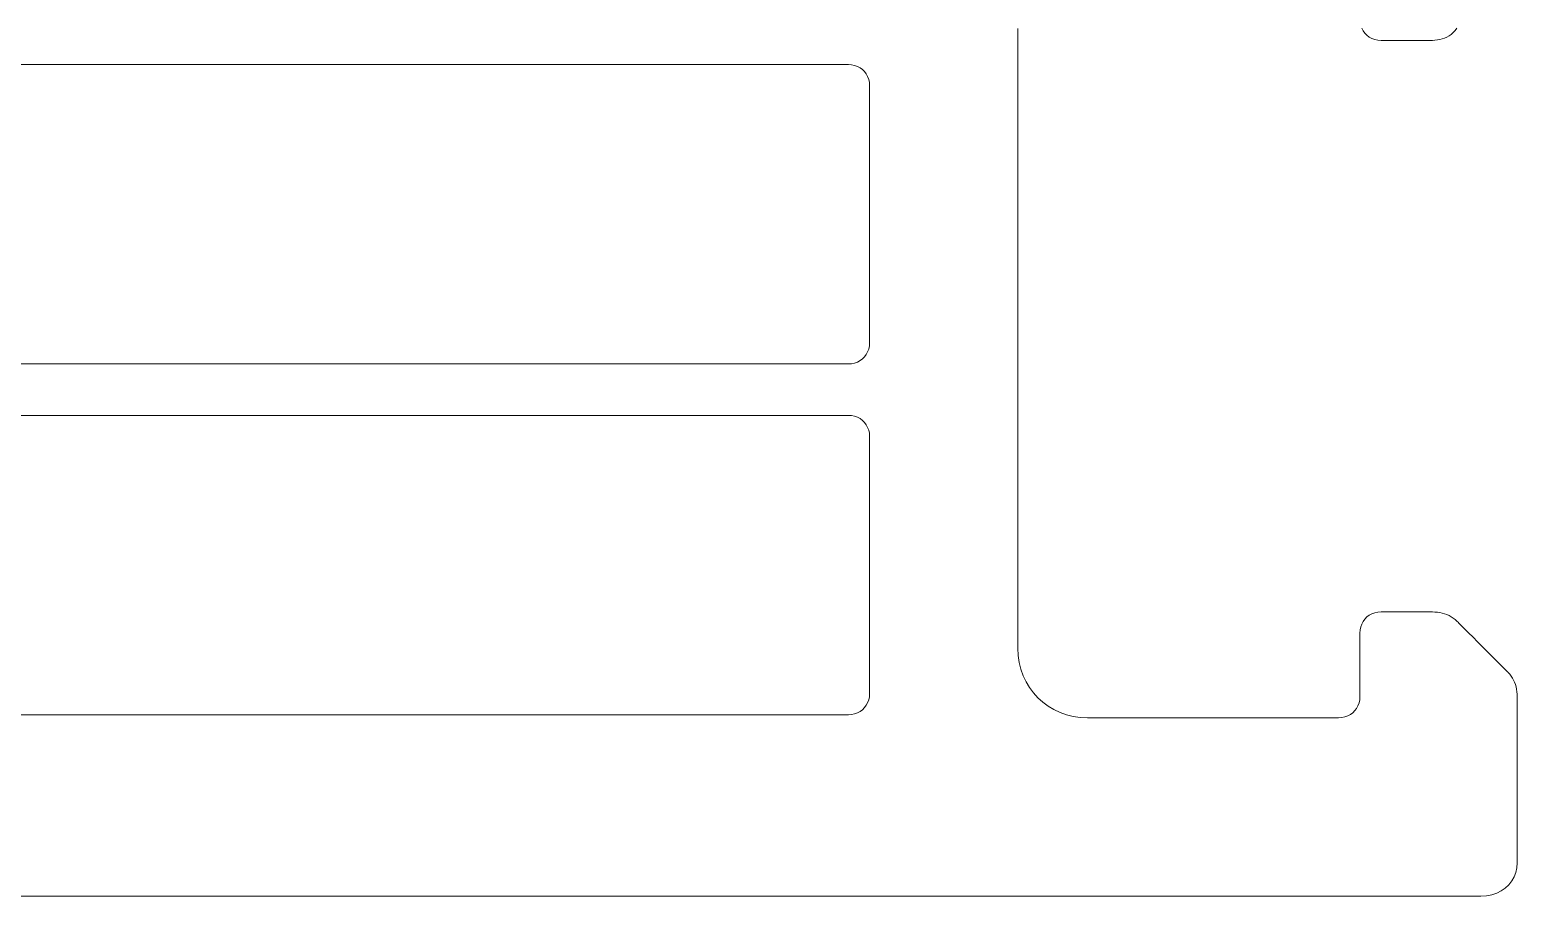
# Model space of a CAD drawing. Header units: millimetres. Extents: x -62 to 0, y 0 to 70.
# Drawn here: x -20.81 to 0, y 0 to 12.13 of the extents above; entities that cross this region are included whole.
import ezdxf

# ---------------------------------------------------------------- set-up
doc = ezdxf.new("R2010")
doc.units = ezdxf.units.MM
doc.header["$MEASUREMENT"] = 0
doc.layers.add('Layer 1', color=7, linetype='Continuous')

msp = doc.modelspace()

# ---------------------------------------------------------------- linework, layer by layer
at = {"layer": 'Layer 1', "lineweight": 18}
for points in [[(-6.988, 12.143), (-6.988, 12.12), (-6.988, 12.098), (-6.988, 12.074), (-6.988, 12.05), (-6.988, 12.026), (-6.988, 12), (-6.988, 11.975), (-6.988, 11.948), (-6.988, 11.921), (-6.988, 11.894), (-6.988, 11.865), (-6.988, 11.837), (-6.988, 11.807), (-6.988, 11.778), (-6.988, 11.747), (-6.988, 11.716), (-6.988, 11.685), (-6.988, 11.653), (-6.988, 11.621), (-6.988, 11.588), (-6.988, 11.554), (-6.988, 11.52), (-6.988, 11.486), (-6.988, 11.451), (-6.988, 11.416), (-6.988, 11.38), (-6.988, 11.343), (-6.988, 11.307), (-6.988, 11.269), (-6.988, 11.232), (-6.988, 11.193), (-6.988, 11.155), (-6.988, 11.116), (-6.988, 11.076), (-6.988, 11.037), (-6.988, 10.996), (-6.988, 10.956), (-6.988, 10.915), (-6.988, 10.873), (-6.988, 10.832), (-6.988, 10.789), (-6.988, 10.747), (-6.988, 10.704), (-6.988, 10.661), (-6.988, 10.617), (-6.988, 10.573), (-6.988, 10.529), (-6.988, 10.484), (-6.988, 10.439), (-6.988, 10.394), (-6.988, 10.303), (-6.988, 10.21), (-6.988, 10.117), (-6.988, 10.022), (-6.988, 9.926), (-6.988, 9.829), (-6.988, 9.731), (-6.988, 9.633), (-6.988, 9.533), (-6.988, 9.433), (-6.988, 9.332), (-6.988, 9.231), (-6.988, 9.128), (-6.988, 9.026), (-6.988, 8.922), (-6.988, 8.818), (-6.988, 8.714), (-6.988, 8.61), (-6.988, 8.4), (-6.988, 8.189), (-6.988, 7.978), (-6.988, 7.767), (-6.988, 7.556), (-6.988, 7.346), (-6.988, 7.241), (-6.988, 7.137), (-6.988, 7.033), (-6.988, 6.93), (-6.988, 6.827), (-6.988, 6.725), (-6.988, 6.623), (-6.988, 6.522), (-6.988, 6.422), (-6.988, 6.323), (-6.988, 6.224), (-6.988, 6.126), (-6.988, 6.03), (-6.988, 5.934), (-6.988, 5.839), (-6.988, 5.745), (-6.988, 5.653), (-6.988, 5.561), (-6.988, 5.516), (-6.988, 5.471), (-6.988, 5.427), (-6.988, 5.382), (-6.988, 5.338), (-6.988, 5.295), (-6.988, 5.251), (-6.988, 5.209), (-6.988, 5.166), (-6.988, 5.124), (-6.988, 5.082), (-6.988, 5.041), (-6.988, 5), (-6.988, 4.959), (-6.988, 4.919), (-6.988, 4.879), (-6.988, 4.84), (-6.988, 4.801), (-6.988, 4.762), (-6.988, 4.724), (-6.988, 4.686), (-6.988, 4.649), (-6.988, 4.612), (-6.988, 4.576), (-6.988, 4.54), (-6.988, 4.505), (-6.988, 4.47), (-6.988, 4.435), (-6.988, 4.401), (-6.988, 4.368), (-6.988, 4.335), (-6.988, 4.302), (-6.988, 4.27), (-6.988, 4.239), (-6.988, 4.208), (-6.988, 4.178), (-6.988, 4.148), (-6.988, 4.119), (-6.988, 4.09), (-6.988, 4.062), (-6.988, 4.034), (-6.988, 4.007), (-6.988, 3.981), (-6.988, 3.955), (-6.988, 3.93), (-6.988, 3.905), (-6.988, 3.881), (-6.988, 3.858), (-6.988, 3.835), (-6.988, 3.813), (-6.988, 3.791), (-6.988, 3.77), (-6.988, 3.75), (-6.988, 3.731), (-6.988, 3.712), (-6.988, 3.693), (-6.988, 3.676), (-6.988, 3.659), (-6.988, 3.643), (-6.988, 3.627), (-6.988, 3.612), (-6.988, 3.598), (-6.988, 3.584), (-6.988, 3.572), (-6.988, 3.56), (-6.988, 3.548), (-6.988, 3.538), (-6.988, 3.528), (-6.988, 3.519), (-6.988, 3.511), (-6.988, 3.503), (-6.988, 3.496), (-6.988, 3.49), (-6.988, 3.485), (-6.988, 3.481), (-6.988, 3.477), (-6.988, 3.474), (-6.988, 3.472), (-6.988, 3.471), (-6.988, 3.471), (-6.983, 3.369), (-6.968, 3.271), (-6.945, 3.176), (-6.913, 3.086), (-6.873, 3.001), (-6.825, 2.921), (-6.769, 2.846), (-6.707, 2.777), (-6.638, 2.715), (-6.564, 2.66), (-6.484, 2.612), (-6.398, 2.572), (-6.308, 2.54), (-6.214, 2.516), (-6.115, 2.502), (-6.014, 2.497), (-6.013, 2.497), (-6.011, 2.497), (-6.008, 2.497), (-6.004, 2.497), (-5.998, 2.497), (-5.991, 2.497), (-5.983, 2.497), (-5.974, 2.497), (-5.964, 2.497), (-5.953, 2.497), (-5.94, 2.497), (-5.927, 2.497), (-5.912, 2.497), (-5.897, 2.497), (-5.88, 2.497), (-5.863, 2.497), (-5.844, 2.497), (-5.825, 2.497), (-5.804, 2.497), (-5.783, 2.497), (-5.761, 2.497), (-5.738, 2.497), (-5.714, 2.497), (-5.689, 2.497), (-5.664, 2.497), (-5.638, 2.497), (-5.583, 2.497), (-5.525, 2.497), (-5.464, 2.497), (-5.401, 2.497), (-5.336, 2.497), (-5.268, 2.497), (-5.198, 2.497), (-5.127, 2.497), (-5.053, 2.497), (-4.978, 2.497), (-4.902, 2.497), (-4.824, 2.497), (-4.745, 2.497), (-4.665, 2.497), (-4.584, 2.497), (-4.421, 2.497), (-4.256, 2.497), (-4.092, 2.497), (-3.928, 2.497), (-3.848, 2.497), (-3.768, 2.497), (-3.689, 2.497), (-3.611, 2.497), (-3.534, 2.497), (-3.459, 2.497), (-3.386, 2.497), (-3.314, 2.497), (-3.244, 2.497), (-3.176, 2.497), (-3.111, 2.497), (-3.048, 2.497), (-2.987, 2.497), (-2.93, 2.497), (-2.875, 2.497), (-2.849, 2.497), (-2.823, 2.497), (-2.798, 2.497), (-2.775, 2.497), (-2.751, 2.497), (-2.729, 2.497), (-2.708, 2.497), (-2.688, 2.497), (-2.668, 2.497), (-2.65, 2.497), (-2.632, 2.497), (-2.616, 2.497), (-2.6, 2.497), (-2.586, 2.497), (-2.572, 2.497), (-2.56, 2.497), (-2.548, 2.497), (-2.538, 2.497), (-2.529, 2.497), (-2.521, 2.497), (-2.514, 2.497), (-2.509, 2.497), (-2.504, 2.497), (-2.501, 2.497), (-2.499, 2.497), (-2.499, 2.497), (-2.454, 2.5), (-2.411, 2.509), (-2.371, 2.524), (-2.335, 2.543), (-2.302, 2.568), (-2.273, 2.597), (-2.249, 2.629), (-2.229, 2.666), (-2.214, 2.706), (-2.205, 2.748), (-2.202, 2.793), (-2.202, 2.796), (-2.202, 2.803), (-2.202, 2.815), (-2.202, 2.831), (-2.202, 2.852), (-2.202, 2.875), (-2.202, 2.932), (-2.202, 2.999), (-2.202, 3.074), (-2.202, 3.238), (-2.202, 3.401), (-2.202, 3.476), (-2.202, 3.543), (-2.202, 3.6), (-2.202, 3.624), (-2.202, 3.644), (-2.202, 3.66), (-2.202, 3.672), (-2.202, 3.679), (-2.202, 3.682), (-2.199, 3.727), (-2.19, 3.77), (-2.176, 3.809), (-2.156, 3.846), (-2.131, 3.879), (-2.103, 3.908), (-2.07, 3.932), (-2.033, 3.952), (-1.993, 3.966), (-1.951, 3.975), (-1.906, 3.978), (-1.904, 3.978), (-1.898, 3.978), (-1.875, 3.978), (-1.839, 3.978), (-1.793, 3.978), (-1.739, 3.978), (-1.678, 3.978), (-1.546, 3.978), (-1.414, 3.978), (-1.353, 3.978), (-1.298, 3.978), (-1.252, 3.978), (-1.217, 3.978), (-1.194, 3.978), (-1.188, 3.978), (-1.186, 3.978), (-1.151, 3.977), (-1.117, 3.974), (-1.083, 3.969), (-1.049, 3.961), (-1.017, 3.952), (-0.985, 3.941), (-0.954, 3.927), (-0.925, 3.911), (-0.897, 3.893), (-0.871, 3.873), (-0.847, 3.851), (-0.845, 3.849), (-0.839, 3.843), (-0.829, 3.834), (-0.816, 3.82), (-0.8, 3.804), (-0.781, 3.785), (-0.759, 3.763), (-0.735, 3.739), (-0.68, 3.685), (-0.619, 3.624), (-0.554, 3.559), (-0.487, 3.492), (-0.42, 3.425), (-0.355, 3.36), (-0.294, 3.299), (-0.24, 3.244), (-0.215, 3.22), (-0.194, 3.198), (-0.174, 3.179), (-0.158, 3.163), (-0.145, 3.15), (-0.135, 3.14), (-0.129, 3.134), (-0.127, 3.132), (-0.105, 3.108), (-0.085, 3.082), (-0.067, 3.054), (-0.052, 3.025), (-0.038, 2.994), (-0.026, 2.962), (-0.017, 2.93), (-0.009, 2.896), (-0.004, 2.862), (-0.001, 2.828), (0, 2.793), (0, 2.792), (0, 2.787), (0, 2.778), (0, 2.767), (0, 2.753), (0, 2.736), (0, 2.716), (0, 2.693), (0, 2.668), (0, 2.641), (0, 2.611), (0, 2.578), (0, 2.544), (0, 2.508), (0, 2.47), (0, 2.43), (0, 2.388), (0, 2.344), (0, 2.3), (0, 2.253), (0, 2.157), (0, 2.057), (0, 1.953), (0, 1.847), (0, 1.629), (0, 1.412), (0, 1.306), (0, 1.202), (0, 1.102), (0, 1.005), (0, 0.959), (0, 0.914), (0, 0.871), (0, 0.829), (0, 0.789), (0, 0.751), (0, 0.715), (0, 0.68), (0, 0.648), (0, 0.618), (0, 0.591), (0, 0.566), (0, 0.543), (0, 0.523), (0, 0.506), (0, 0.492), (0, 0.48), (0, 0.472), (0, 0.467), (0, 0.466), (-0.005, 0.398), (-0.02, 0.332), (-0.045, 0.271), (-0.078, 0.214), (-0.119, 0.161), (-0.168, 0.115), (-0.225, 0.076), (-0.287, 0.044), (-0.356, 0.02), (-0.43, 0.005), (-0.508, 0), (-0.508, 0), (-0.509, 0), (-0.509, 0), (-0.51, 0), (-0.511, 0), (-0.512, 0), (-0.514, 0), (-0.516, 0), (-0.518, 0), (-0.52, 0), (-0.522, 0), (-0.525, 0), (-0.528, 0), (-0.531, 0), (-0.534, 0), (-0.538, 0), (-0.542, 0), (-0.546, 0), (-0.55, 0), (-0.555, 0), (-0.559, 0), (-0.564, 0), (-0.569, 0), (-0.575, 0), (-0.58, 0), (-0.586, 0), (-0.592, 0), (-0.598, 0), (-0.605, 0), (-0.612, 0), (-0.619, 0), (-0.626, 0), (-0.633, 0), (-0.641, 0), (-0.649, 0), (-0.657, 0), (-0.665, 0), (-0.673, 0), (-0.682, 0), (-0.691, 0), (-0.7, 0), (-0.709, 0), (-0.719, 0), (-0.729, 0), (-0.739, 0), (-0.749, 0), (-0.759, 0), (-0.77, 0), (-0.781, 0), (-0.792, 0), (-0.803, 0), (-0.815, 0), (-0.826, 0), (-0.838, 0), (-0.85, 0), (-0.863, 0), (-0.875, 0), (-0.888, 0), (-0.901, 0), (-0.914, 0), (-0.927, 0), (-0.941, 0), (-0.955, 0), (-0.969, 0), (-0.983, 0), (-0.997, 0), (-1.012, 0), (-1.027, 0), (-1.042, 0), (-1.057, 0), (-1.072, 0), (-1.088, 0), (-1.104, 0), (-1.12, 0), (-1.136, 0), (-1.152, 0), (-1.169, 0), (-1.186, 0), (-1.203, 0), (-1.22, 0), (-1.237, 0), (-1.255, 0), (-1.273, 0), (-1.291, 0), (-1.309, 0), (-1.327, 0), (-1.346, 0), (-1.364, 0), (-1.383, 0), (-1.403, 0), (-1.422, 0), (-1.441, 0), (-1.461, 0), (-1.481, 0), (-1.501, 0), (-1.522, 0), (-1.542, 0), (-1.563, 0), (-1.584, 0), (-1.605, 0), (-1.626, 0), (-1.647, 0), (-1.669, 0), (-1.691, 0), (-1.713, 0), (-1.735, 0), (-1.757, 0), (-1.78, 0), (-1.803, 0), (-1.826, 0), (-1.849, 0), (-1.872, 0), (-1.896, 0), (-1.919, 0), (-1.943, 0), (-1.967, 0), (-1.991, 0), (-2.016, 0), (-2.04, 0), (-2.065, 0), (-2.09, 0), (-2.115, 0), (-2.141, 0), (-2.166, 0), (-2.192, 0), (-2.217, 0), (-2.243, 0), (-2.27, 0), (-2.296, 0), (-2.323, 0), (-2.349, 0), (-2.376, 0), (-2.403, 0), (-2.43, 0), (-2.458, 0), (-2.485, 0), (-2.513, 0), (-2.541, 0), (-2.569, 0), (-2.597, 0), (-2.626, 0), (-2.655, 0), (-2.683, 0), (-2.712, 0), (-2.741, 0), (-2.771, 0), (-2.8, 0), (-2.83, 0), (-2.859, 0), (-2.889, 0), (-2.92, 0), (-2.95, 0), (-2.98, 0), (-3.011, 0), (-3.042, 0), (-3.073, 0), (-3.104, 0), (-3.135, 0), (-3.166, 0), (-3.198, 0), (-3.23, 0), (-3.262, 0), (-3.294, 0), (-3.326, 0), (-3.358, 0), (-3.391, 0), (-3.424, 0), (-3.456, 0), (-3.489, 0), (-3.523, 0), (-3.556, 0), (-3.589, 0), (-3.623, 0), (-3.657, 0), (-3.691, 0), (-3.725, 0), (-3.759, 0), (-3.794, 0), (-3.828, 0), (-3.863, 0), (-3.898, 0), (-3.933, 0), (-3.968, 0), (-4.003, 0), (-4.039, 0), (-4.074, 0), (-4.11, 0), (-4.146, 0), (-4.182, 0), (-4.218, 0), (-4.255, 0), (-4.291, 0), (-4.328, 0), (-4.365, 0), (-4.402, 0), (-4.439, 0), (-4.476, 0), (-4.514, 0), (-4.551, 0), (-4.589, 0), (-4.627, 0), (-4.665, 0), (-4.703, 0), (-4.741, 0), (-4.779, 0), (-4.818, 0), (-4.856, 0), (-4.895, 0), (-4.934, 0), (-4.973, 0), (-5.013, 0), (-5.052, 0), (-5.091, 0), (-5.131, 0), (-5.171, 0), (-5.211, 0), (-5.251, 0), (-5.291, 0), (-5.331, 0), (-5.372, 0), (-5.412, 0), (-5.453, 0), (-5.494, 0), (-5.535, 0), (-5.576, 0), (-5.617, 0), (-5.659, 0), (-5.7, 0), (-5.742, 0), (-5.784, 0), (-5.825, 0), (-5.867, 0), (-5.91, 0), (-5.952, 0), (-5.994, 0), (-6.037, 0), (-6.08, 0), (-6.122, 0), (-6.165, 0), (-6.208, 0), (-6.251, 0), (-6.295, 0), (-6.338, 0), (-6.382, 0), (-6.425, 0), (-6.469, 0), (-6.513, 0), (-6.557, 0), (-6.601, 0), (-6.645, 0), (-6.69, 0), (-6.734, 0), (-6.779, 0), (-6.824, 0), (-6.869, 0), (-6.914, 0), (-6.959, 0), (-7.004, 0), (-7.049, 0), (-7.095, 0), (-7.14, 0), (-7.186, 0), (-7.232, 0), (-7.278, 0), (-7.324, 0), (-7.37, 0), (-7.416, 0), (-7.462, 0), (-7.509, 0), (-7.555, 0), (-7.602, 0), (-7.649, 0), (-7.696, 0), (-7.743, 0), (-7.79, 0), (-7.837, 0), (-7.885, 0), (-7.932, 0), (-7.98, 0), (-8.027, 0), (-8.075, 0), (-8.123, 0), (-8.171, 0), (-8.219, 0), (-8.267, 0), (-8.315, 0), (-8.364, 0), (-8.412, 0), (-8.461, 0), (-8.51, 0), (-8.558, 0), (-8.607, 0), (-8.656, 0), (-8.705, 0), (-8.755, 0), (-8.804, 0), (-8.853, 0), (-8.903, 0), (-8.953, 0), (-9.002, 0), (-9.052, 0), (-9.102, 0), (-9.152, 0), (-9.202, 0), (-9.252, 0), (-9.303, 0), (-9.353, 0), (-9.403, 0), (-9.454, 0), (-9.505, 0), (-9.555, 0), (-9.606, 0), (-9.657, 0), (-9.708, 0), (-9.759, 0), (-9.81, 0), (-9.862, 0), (-9.913, 0), (-9.965, 0), (-10.016, 0), (-10.068, 0), (-10.12, 0), (-10.171, 0), (-10.223, 0), (-10.275, 0), (-10.327, 0), (-10.38, 0), (-10.432, 0), (-10.484, 0), (-10.537, 0), (-10.589, 0), (-10.642, 0), (-10.694, 0), (-10.747, 0), (-10.8, 0), (-10.853, 0), (-10.906, 0), (-10.959, 0), (-11.012, 0), (-11.065, 0), (-11.119, 0), (-11.172, 0), (-11.225, 0), (-11.279, 0), (-11.333, 0), (-11.386, 0), (-11.44, 0), (-11.494, 0), (-11.548, 0), (-11.602, 0), (-11.656, 0), (-11.71, 0), (-11.764, 0), (-11.819, 0), (-11.873, 0), (-11.927, 0), (-11.982, 0), (-12.036, 0), (-12.091, 0), (-12.146, 0), (-12.201, 0), (-12.256, 0), (-12.31, 0), (-12.365, 0), (-12.476, 0), (-12.586, 0), (-12.697, 0), (-12.808, 0), (-12.919, 0), (-13.031, 0), (-13.142, 0), (-13.254, 0), (-13.367, 0), (-13.479, 0), (-13.592, 0), (-13.705, 0), (-13.818, 0), (-13.931, 0), (-14.045, 0), (-14.159, 0), (-14.273, 0), (-14.387, 0), (-14.501, 0), (-14.616, 0), (-14.731, 0), (-14.846, 0), (-14.961, 0), (-15.077, 0), (-15.192, 0), (-15.308, 0), (-15.424, 0), (-15.54, 0), (-15.656, 0), (-15.773, 0), (-15.89, 0), (-16.006, 0), (-16.123, 0), (-16.24, 0), (-16.358, 0), (-16.475, 0), (-16.593, 0), (-16.71, 0), (-16.828, 0), (-16.946, 0), (-17.064, 0), (-17.182, 0), (-17.3, 0), (-17.419, 0), (-17.537, 0), (-17.656, 0), (-17.775, 0), (-17.893, 0), (-18.012, 0), (-18.131, 0), (-18.25, 0), (-18.37, 0), (-18.489, 0), (-18.608, 0), (-18.728, 0), (-18.847, 0), (-19.086, 0), (-19.326, 0), (-19.565, 0), (-19.805, 0), (-20.045, 0), (-20.285, 0), (-20.525, 0), (-21.005, 0)], [(-0.847, 12.146), (-0.871, 12.114), (-0.897, 12.085), (-0.925, 12.061), (-0.954, 12.039), (-0.985, 12.022), (-1.017, 12.007), (-1.049, 11.996), (-1.083, 11.987), (-1.117, 11.982), (-1.151, 11.978), (-1.186, 11.977), (-1.188, 11.977), (-1.194, 11.977), (-1.217, 11.977), (-1.252, 11.977), (-1.298, 11.977), (-1.353, 11.977), (-1.414, 11.977), (-1.546, 11.977), (-1.678, 11.977), (-1.739, 11.977), (-1.793, 11.977), (-1.839, 11.977), (-1.875, 11.977), (-1.898, 11.977), (-1.904, 11.977), (-1.906, 11.977), (-1.951, 11.98), (-1.993, 11.989), (-2.033, 12.004), (-2.07, 12.023), (-2.103, 12.048), (-2.131, 12.077), (-2.156, 12.11), (-2.176, 12.146)], [(-21.018, 7.449), (-20.751, 7.449), (-20.484, 7.449), (-20.217, 7.449), (-19.951, 7.449), (-19.685, 7.449), (-19.552, 7.449), (-19.419, 7.449), (-19.286, 7.449), (-19.154, 7.449), (-19.022, 7.449), (-18.89, 7.449), (-18.758, 7.449), (-18.626, 7.449), (-18.495, 7.449), (-18.364, 7.449), (-18.233, 7.449), (-18.103, 7.449), (-17.973, 7.449), (-17.843, 7.449), (-17.714, 7.449), (-17.585, 7.449), (-17.456, 7.449), (-17.328, 7.449), (-17.2, 7.449), (-17.073, 7.449), (-16.946, 7.449), (-16.82, 7.449), (-16.757, 7.449), (-16.694, 7.449), (-16.631, 7.449), (-16.568, 7.449), (-16.506, 7.449), (-16.443, 7.449), (-16.381, 7.449), (-16.319, 7.449), (-16.257, 7.449), (-16.195, 7.449), (-16.134, 7.449), (-16.072, 7.449), (-16.011, 7.449), (-15.949, 7.449), (-15.888, 7.449), (-15.827, 7.449), (-15.767, 7.449), (-15.706, 7.449), (-15.645, 7.449), (-15.585, 7.449), (-15.525, 7.449), (-15.465, 7.449), (-15.405, 7.449), (-15.346, 7.449), (-15.286, 7.449), (-15.227, 7.449), (-15.168, 7.449), (-15.109, 7.449), (-15.05, 7.449), (-14.991, 7.449), (-14.933, 7.449), (-14.875, 7.449), (-14.817, 7.449), (-14.759, 7.449), (-14.701, 7.449), (-14.644, 7.449), (-14.586, 7.449), (-14.529, 7.449), (-14.472, 7.449), (-14.416, 7.449), (-14.359, 7.449), (-14.303, 7.449), (-14.247, 7.449), (-14.191, 7.449), (-14.136, 7.449), (-14.08, 7.449), (-14.025, 7.449), (-13.97, 7.449), (-13.915, 7.449), (-13.861, 7.449), (-13.806, 7.449), (-13.752, 7.449), (-13.698, 7.449), (-13.645, 7.449), (-13.591, 7.449), (-13.538, 7.449), (-13.485, 7.449), (-13.433, 7.449), (-13.38, 7.449), (-13.328, 7.449), (-13.276, 7.449), (-13.224, 7.449), (-13.173, 7.449), (-13.122, 7.449), (-13.071, 7.449), (-13.02, 7.449), (-12.969, 7.449), (-12.919, 7.449), (-12.869, 7.449), (-12.82, 7.449), (-12.77, 7.449), (-12.721, 7.449), (-12.672, 7.449), (-12.624, 7.449), (-12.575, 7.449), (-12.527, 7.449), (-12.48, 7.449), (-12.432, 7.449), (-12.385, 7.449), (-12.338, 7.449), (-12.291, 7.449), (-12.245, 7.449), (-12.199, 7.449), (-12.153, 7.449), (-12.108, 7.449), (-12.062, 7.449), (-12.017, 7.449), (-11.973, 7.449), (-11.929, 7.449), (-11.885, 7.449), (-11.841, 7.449), (-11.798, 7.449), (-11.755, 7.449), (-11.712, 7.449), (-11.669, 7.449), (-11.627, 7.449), (-11.585, 7.449), (-11.544, 7.449), (-11.503, 7.449), (-11.462, 7.449), (-11.421, 7.449), (-11.381, 7.449), (-11.341, 7.449), (-11.302, 7.449), (-11.263, 7.449), (-11.224, 7.449), (-11.185, 7.449), (-11.147, 7.449), (-11.109, 7.449), (-11.072, 7.449), (-11.035, 7.449), (-10.998, 7.449), (-10.961, 7.449), (-10.925, 7.449), (-10.89, 7.449), (-10.854, 7.449), (-10.819, 7.449), (-10.785, 7.449), (-10.75, 7.449), (-10.716, 7.449), (-10.683, 7.449), (-10.65, 7.449), (-10.617, 7.449), (-10.584, 7.449), (-10.552, 7.449), (-10.52, 7.449), (-10.489, 7.449), (-10.458, 7.449), (-10.428, 7.449), (-10.397, 7.449), (-10.368, 7.449), (-10.338, 7.449), (-10.309, 7.449), (-10.281, 7.449), (-10.252, 7.449), (-10.225, 7.449), (-10.197, 7.449), (-10.17, 7.449), (-10.144, 7.449), (-10.117, 7.449), (-10.092, 7.449), (-10.066, 7.449), (-10.041, 7.449), (-10.017, 7.449), (-9.992, 7.449), (-9.969, 7.449), (-9.945, 7.449), (-9.923, 7.449), (-9.9, 7.449), (-9.878, 7.449), (-9.856, 7.449), (-9.835, 7.449), (-9.814, 7.449), (-9.794, 7.449), (-9.774, 7.449), (-9.755, 7.449), (-9.736, 7.449), (-9.717, 7.449), (-9.699, 7.449), (-9.681, 7.449), (-9.664, 7.449), (-9.647, 7.449), (-9.631, 7.449), (-9.615, 7.449), (-9.6, 7.449), (-9.585, 7.449), (-9.57, 7.449), (-9.556, 7.449), (-9.543, 7.449), (-9.53, 7.449), (-9.517, 7.449), (-9.505, 7.449), (-9.493, 7.449), (-9.482, 7.449), (-9.471, 7.449), (-9.461, 7.449), (-9.451, 7.449), (-9.446, 7.449), (-9.442, 7.449), (-9.437, 7.449), (-9.433, 7.449), (-9.429, 7.449), (-9.425, 7.449), (-9.421, 7.449), (-9.417, 7.449), (-9.413, 7.449), (-9.409, 7.449), (-9.406, 7.449), (-9.403, 7.449), (-9.399, 7.449), (-9.396, 7.449), (-9.393, 7.449), (-9.39, 7.449), (-9.388, 7.449), (-9.385, 7.449), (-9.383, 7.449), (-9.38, 7.449), (-9.378, 7.449), (-9.376, 7.449), (-9.374, 7.449), (-9.372, 7.449), (-9.37, 7.449), (-9.369, 7.449), (-9.367, 7.449), (-9.366, 7.449), (-9.365, 7.449), (-9.363, 7.449), (-9.362, 7.449), (-9.362, 7.449), (-9.361, 7.449), (-9.36, 7.449), (-9.36, 7.449), (-9.36, 7.449), (-9.359, 7.449), (-9.359, 7.449), (-9.314, 7.452), (-9.272, 7.461), (-9.232, 7.475), (-9.195, 7.495), (-9.163, 7.519), (-9.134, 7.548), (-9.109, 7.581), (-9.09, 7.618), (-9.075, 7.657), (-9.066, 7.7), (-9.063, 7.745), (-9.063, 7.746), (-9.063, 7.748), (-9.063, 7.751), (-9.063, 7.755), (-9.063, 7.761), (-9.063, 7.768), (-9.063, 7.776), (-9.063, 7.785), (-9.063, 7.796), (-9.063, 7.807), (-9.063, 7.82), (-9.063, 7.834), (-9.063, 7.849), (-9.063, 7.865), (-9.063, 7.882), (-9.063, 7.899), (-9.063, 7.918), (-9.063, 7.938), (-9.063, 7.959), (-9.063, 7.981), (-9.063, 8.004), (-9.063, 8.027), (-9.063, 8.052), (-9.063, 8.077), (-9.063, 8.103), (-9.063, 8.13), (-9.063, 8.186), (-9.063, 8.245), (-9.063, 8.307), (-9.063, 8.372), (-9.063, 8.439), (-9.063, 8.508), (-9.063, 8.579), (-9.063, 8.653), (-9.063, 8.728), (-9.063, 8.805), (-9.063, 8.883), (-9.063, 8.963), (-9.063, 9.044), (-9.063, 9.125), (-9.063, 9.208), (-9.063, 9.375), (-9.063, 9.544), (-9.063, 9.712), (-9.063, 9.879), (-9.063, 9.962), (-9.063, 10.044), (-9.063, 10.124), (-9.063, 10.204), (-9.063, 10.282), (-9.063, 10.359), (-9.063, 10.435), (-9.063, 10.508), (-9.063, 10.579), (-9.063, 10.649), (-9.063, 10.716), (-9.063, 10.78), (-9.063, 10.842), (-9.063, 10.901), (-9.063, 10.957), (-9.063, 10.984), (-9.063, 11.01), (-9.063, 11.036), (-9.063, 11.06), (-9.063, 11.084), (-9.063, 11.106), (-9.063, 11.128), (-9.063, 11.149), (-9.063, 11.169), (-9.063, 11.188), (-9.063, 11.206), (-9.063, 11.223), (-9.063, 11.239), (-9.063, 11.253), (-9.063, 11.267), (-9.063, 11.28), (-9.063, 11.291), (-9.063, 11.302), (-9.063, 11.311), (-9.063, 11.319), (-9.063, 11.326), (-9.063, 11.332), (-9.063, 11.336), (-9.063, 11.34), (-9.063, 11.342), (-9.063, 11.342), (-9.066, 11.387), (-9.075, 11.43), (-9.09, 11.47), (-9.109, 11.506), (-9.134, 11.539), (-9.163, 11.568), (-9.195, 11.592), (-9.232, 11.612), (-9.272, 11.626), (-9.314, 11.635), (-9.359, 11.639), (-9.359, 11.639), (-9.36, 11.639), (-9.36, 11.639), (-9.36, 11.639), (-9.361, 11.639), (-9.362, 11.639), (-9.363, 11.639), (-9.364, 11.639), (-9.365, 11.639), (-9.366, 11.639), (-9.367, 11.639), (-9.369, 11.639), (-9.37, 11.639), (-9.372, 11.639), (-9.374, 11.639), (-9.376, 11.639), (-9.378, 11.639), (-9.381, 11.639), (-9.383, 11.639), (-9.386, 11.639), (-9.388, 11.639), (-9.391, 11.639), (-9.394, 11.639), (-9.397, 11.639), (-9.4, 11.639), (-9.404, 11.639), (-9.407, 11.639), (-9.41, 11.639), (-9.414, 11.639), (-9.418, 11.639), (-9.422, 11.639), (-9.426, 11.639), (-9.43, 11.639), (-9.434, 11.639), (-9.439, 11.639), (-9.443, 11.639), (-9.448, 11.639), (-9.453, 11.639), (-9.458, 11.639), (-9.463, 11.639), (-9.468, 11.639), (-9.473, 11.639), (-9.479, 11.639), (-9.484, 11.639), (-9.49, 11.639), (-9.496, 11.639), (-9.502, 11.639), (-9.508, 11.639), (-9.514, 11.639), (-9.52, 11.639), (-9.527, 11.639), (-9.533, 11.639), (-9.54, 11.639), (-9.546, 11.639), (-9.553, 11.639), (-9.56, 11.639), (-9.575, 11.639), (-9.589, 11.639), (-9.605, 11.639), (-9.62, 11.639), (-9.637, 11.639), (-9.653, 11.639), (-9.67, 11.639), (-9.688, 11.639), (-9.706, 11.639), (-9.724, 11.639), (-9.743, 11.639), (-9.763, 11.639), (-9.783, 11.639), (-9.803, 11.639), (-9.824, 11.639), (-9.845, 11.639), (-9.867, 11.639), (-9.889, 11.639), (-9.911, 11.639), (-9.934, 11.639), (-9.957, 11.639), (-9.981, 11.639), (-10.005, 11.639), (-10.03, 11.639), (-10.055, 11.639), (-10.081, 11.639), (-10.107, 11.639), (-10.133, 11.639), (-10.16, 11.639), (-10.187, 11.639), (-10.214, 11.639), (-10.242, 11.639), (-10.271, 11.639), (-10.3, 11.639), (-10.329, 11.639), (-10.358, 11.639), (-10.388, 11.639), (-10.419, 11.639), (-10.45, 11.639), (-10.481, 11.639), (-10.512, 11.639), (-10.544, 11.639), (-10.577, 11.639), (-10.609, 11.639), (-10.642, 11.639), (-10.676, 11.639), (-10.71, 11.639), (-10.744, 11.639), (-10.779, 11.639), (-10.814, 11.639), (-10.849, 11.639), (-10.885, 11.639), (-10.921, 11.639), (-10.957, 11.639), (-10.994, 11.639), (-11.031, 11.639), (-11.069, 11.639), (-11.107, 11.639), (-11.145, 11.639), (-11.184, 11.639), (-11.223, 11.639), (-11.262, 11.639), (-11.302, 11.639), (-11.342, 11.639), (-11.382, 11.639), (-11.423, 11.639), (-11.464, 11.639), (-11.505, 11.639), (-11.547, 11.639), (-11.589, 11.639), (-11.631, 11.639), (-11.674, 11.639), (-11.717, 11.639), (-11.76, 11.639), (-11.803, 11.639), (-11.847, 11.639), (-11.892, 11.639), (-11.936, 11.639), (-11.981, 11.639), (-12.026, 11.639), (-12.072, 11.639), (-12.118, 11.639), (-12.164, 11.639), (-12.21, 11.639), (-12.257, 11.639), (-12.304, 11.639), (-12.351, 11.639), (-12.399, 11.639), (-12.447, 11.639), (-12.495, 11.639), (-12.543, 11.639), (-12.592, 11.639), (-12.641, 11.639), (-12.69, 11.639), (-12.74, 11.639), (-12.79, 11.639), (-12.84, 11.639), (-12.89, 11.639), (-12.941, 11.639), (-12.992, 11.639), (-13.043, 11.639), (-13.095, 11.639), (-13.147, 11.639), (-13.199, 11.639), (-13.251, 11.639), (-13.303, 11.639), (-13.356, 11.639), (-13.409, 11.639), (-13.462, 11.639), (-13.516, 11.639), (-13.57, 11.639), (-13.624, 11.639), (-13.678, 11.639), (-13.732, 11.639), (-13.787, 11.639), (-13.842, 11.639), (-13.897, 11.639), (-13.953, 11.639), (-14.008, 11.639), (-14.064, 11.639), (-14.12, 11.639), (-14.177, 11.639), (-14.233, 11.639), (-14.29, 11.639), (-14.347, 11.639), (-14.404, 11.639), (-14.462, 11.639), (-14.519, 11.639), (-14.577, 11.639), (-14.635, 11.639), (-14.693, 11.639), (-14.752, 11.639), (-14.81, 11.639), (-14.869, 11.639), (-14.928, 11.639), (-14.987, 11.639), (-15.047, 11.639), (-15.106, 11.639), (-15.166, 11.639), (-15.226, 11.639), (-15.286, 11.639), (-15.347, 11.639), (-15.407, 11.639), (-15.468, 11.639), (-15.529, 11.639), (-15.59, 11.639), (-15.651, 11.639), (-15.712, 11.639), (-15.774, 11.639), (-15.836, 11.639), (-15.898, 11.639), (-15.96, 11.639), (-16.022, 11.639), (-16.084, 11.639), (-16.147, 11.639), (-16.209, 11.639), (-16.272, 11.639), (-16.335, 11.639), (-16.398, 11.639), (-16.461, 11.639), (-16.525, 11.639), (-16.588, 11.639), (-16.652, 11.639), (-16.716, 11.639), (-16.78, 11.639), (-16.844, 11.639), (-16.908, 11.639), (-16.972, 11.639), (-17.037, 11.639), (-17.101, 11.639), (-17.231, 11.639), (-17.361, 11.639), (-17.491, 11.639), (-17.622, 11.639), (-17.753, 11.639), (-17.885, 11.639), (-18.017, 11.639), (-18.149, 11.639), (-18.282, 11.639), (-18.415, 11.639), (-18.548, 11.639), (-18.682, 11.639), (-18.816, 11.639), (-18.95, 11.639), (-19.085, 11.639), (-19.219, 11.639), (-19.354, 11.639), (-19.489, 11.639), (-19.625, 11.639), (-19.76, 11.639), (-19.896, 11.639), (-20.167, 11.639), (-20.439, 11.639), (-20.712, 11.639), (-20.984, 11.639)], [(-21.018, 2.539), (-20.751, 2.539), (-20.484, 2.539), (-20.217, 2.539), (-19.951, 2.539), (-19.685, 2.539), (-19.552, 2.539), (-19.419, 2.539), (-19.286, 2.539), (-19.154, 2.539), (-19.022, 2.539), (-18.89, 2.539), (-18.758, 2.539), (-18.626, 2.539), (-18.495, 2.539), (-18.364, 2.539), (-18.233, 2.539), (-18.103, 2.539), (-17.973, 2.539), (-17.843, 2.539), (-17.714, 2.539), (-17.585, 2.539), (-17.456, 2.539), (-17.328, 2.539), (-17.2, 2.539), (-17.073, 2.539), (-16.946, 2.539), (-16.82, 2.539), (-16.757, 2.539), (-16.694, 2.539), (-16.631, 2.539), (-16.568, 2.539), (-16.506, 2.539), (-16.443, 2.539), (-16.381, 2.539), (-16.319, 2.539), (-16.257, 2.539), (-16.195, 2.539), (-16.134, 2.539), (-16.072, 2.539), (-16.011, 2.539), (-15.949, 2.539), (-15.888, 2.539), (-15.827, 2.539), (-15.767, 2.539), (-15.706, 2.539), (-15.645, 2.539), (-15.585, 2.539), (-15.525, 2.539), (-15.465, 2.539), (-15.405, 2.539), (-15.346, 2.539), (-15.286, 2.539), (-15.227, 2.539), (-15.168, 2.539), (-15.109, 2.539), (-15.05, 2.539), (-14.991, 2.539), (-14.933, 2.539), (-14.875, 2.539), (-14.817, 2.539), (-14.759, 2.539), (-14.701, 2.539), (-14.644, 2.539), (-14.586, 2.539), (-14.529, 2.539), (-14.472, 2.539), (-14.416, 2.539), (-14.359, 2.539), (-14.303, 2.539), (-14.247, 2.539), (-14.191, 2.539), (-14.136, 2.539), (-14.08, 2.539), (-14.025, 2.539), (-13.97, 2.539), (-13.915, 2.539), (-13.861, 2.539), (-13.806, 2.539), (-13.752, 2.539), (-13.698, 2.539), (-13.645, 2.539), (-13.591, 2.539), (-13.538, 2.539), (-13.485, 2.539), (-13.433, 2.539), (-13.38, 2.539), (-13.328, 2.539), (-13.276, 2.539), (-13.224, 2.539), (-13.173, 2.539), (-13.122, 2.539), (-13.071, 2.539), (-13.02, 2.539), (-12.969, 2.539), (-12.919, 2.539), (-12.869, 2.539), (-12.82, 2.539), (-12.77, 2.539), (-12.721, 2.539), (-12.672, 2.539), (-12.624, 2.539), (-12.575, 2.539), (-12.527, 2.539), (-12.48, 2.539), (-12.432, 2.539), (-12.385, 2.539), (-12.338, 2.539), (-12.291, 2.539), (-12.245, 2.539), (-12.199, 2.539), (-12.153, 2.539), (-12.108, 2.539), (-12.062, 2.539), (-12.017, 2.539), (-11.973, 2.539), (-11.929, 2.539), (-11.885, 2.539), (-11.841, 2.539), (-11.798, 2.539), (-11.755, 2.539), (-11.712, 2.539), (-11.669, 2.539), (-11.627, 2.539), (-11.585, 2.539), (-11.544, 2.539), (-11.503, 2.539), (-11.462, 2.539), (-11.421, 2.539), (-11.381, 2.539), (-11.341, 2.539), (-11.302, 2.539), (-11.263, 2.539), (-11.224, 2.539), (-11.185, 2.539), (-11.147, 2.539), (-11.109, 2.539), (-11.072, 2.539), (-11.035, 2.539), (-10.998, 2.539), (-10.961, 2.539), (-10.925, 2.539), (-10.89, 2.539), (-10.854, 2.539), (-10.819, 2.539), (-10.785, 2.539), (-10.75, 2.539), (-10.716, 2.539), (-10.683, 2.539), (-10.65, 2.539), (-10.617, 2.539), (-10.584, 2.539), (-10.552, 2.539), (-10.52, 2.539), (-10.489, 2.539), (-10.458, 2.539), (-10.428, 2.539), (-10.397, 2.539), (-10.368, 2.539), (-10.338, 2.539), (-10.309, 2.539), (-10.281, 2.539), (-10.252, 2.539), (-10.225, 2.539), (-10.197, 2.539), (-10.17, 2.539), (-10.144, 2.539), (-10.117, 2.539), (-10.092, 2.539), (-10.066, 2.539), (-10.041, 2.539), (-10.017, 2.539), (-9.992, 2.539), (-9.969, 2.539), (-9.945, 2.539), (-9.923, 2.539), (-9.9, 2.539), (-9.878, 2.539), (-9.856, 2.539), (-9.835, 2.539), (-9.814, 2.539), (-9.794, 2.539), (-9.774, 2.539), (-9.755, 2.539), (-9.736, 2.539), (-9.717, 2.539), (-9.699, 2.539), (-9.681, 2.539), (-9.664, 2.539), (-9.647, 2.539), (-9.631, 2.539), (-9.615, 2.539), (-9.6, 2.539), (-9.585, 2.539), (-9.57, 2.539), (-9.556, 2.539), (-9.543, 2.539), (-9.53, 2.539), (-9.517, 2.539), (-9.505, 2.539), (-9.493, 2.539), (-9.482, 2.539), (-9.471, 2.539), (-9.461, 2.539), (-9.451, 2.539), (-9.446, 2.539), (-9.442, 2.539), (-9.437, 2.539), (-9.433, 2.539), (-9.429, 2.539), (-9.425, 2.539), (-9.421, 2.539), (-9.417, 2.539), (-9.413, 2.539), (-9.409, 2.539), (-9.406, 2.539), (-9.403, 2.539), (-9.399, 2.539), (-9.396, 2.539), (-9.393, 2.539), (-9.39, 2.539), (-9.388, 2.539), (-9.385, 2.539), (-9.383, 2.539), (-9.38, 2.539), (-9.378, 2.539), (-9.376, 2.539), (-9.374, 2.539), (-9.372, 2.539), (-9.37, 2.539), (-9.369, 2.539), (-9.367, 2.539), (-9.366, 2.539), (-9.365, 2.539), (-9.363, 2.539), (-9.362, 2.539), (-9.362, 2.539), (-9.361, 2.539), (-9.36, 2.539), (-9.36, 2.539), (-9.36, 2.539), (-9.359, 2.539), (-9.359, 2.539), (-9.314, 2.542), (-9.272, 2.551), (-9.232, 2.566), (-9.195, 2.586), (-9.163, 2.61), (-9.134, 2.639), (-9.109, 2.672), (-9.09, 2.708), (-9.075, 2.748), (-9.066, 2.791), (-9.063, 2.836), (-9.063, 2.836), (-9.063, 2.838), (-9.063, 2.841), (-9.063, 2.846), (-9.063, 2.852), (-9.063, 2.859), (-9.063, 2.867), (-9.063, 2.876), (-9.063, 2.886), (-9.063, 2.898), (-9.063, 2.911), (-9.063, 2.925), (-9.063, 2.939), (-9.063, 2.955), (-9.063, 2.972), (-9.063, 2.99), (-9.063, 3.009), (-9.063, 3.029), (-9.063, 3.05), (-9.063, 3.072), (-9.063, 3.094), (-9.063, 3.118), (-9.063, 3.142), (-9.063, 3.168), (-9.063, 3.194), (-9.063, 3.221), (-9.063, 3.277), (-9.063, 3.336), (-9.063, 3.398), (-9.063, 3.462), (-9.063, 3.529), (-9.063, 3.598), (-9.063, 3.67), (-9.063, 3.743), (-9.063, 3.819), (-9.063, 3.895), (-9.063, 3.974), (-9.063, 4.053), (-9.063, 4.134), (-9.063, 4.216), (-9.063, 4.299), (-9.063, 4.466), (-9.063, 4.634), (-9.063, 4.803), (-9.063, 4.97), (-9.063, 5.052), (-9.063, 5.134), (-9.063, 5.215), (-9.063, 5.295), (-9.063, 5.373), (-9.063, 5.45), (-9.063, 5.525), (-9.063, 5.599), (-9.063, 5.67), (-9.063, 5.739), (-9.063, 5.806), (-9.063, 5.871), (-9.063, 5.933), (-9.063, 5.992), (-9.063, 6.048), (-9.063, 6.075), (-9.063, 6.101), (-9.063, 6.126), (-9.063, 6.151), (-9.063, 6.174), (-9.063, 6.197), (-9.063, 6.219), (-9.063, 6.239), (-9.063, 6.259), (-9.063, 6.278), (-9.063, 6.296), (-9.063, 6.313), (-9.063, 6.329), (-9.063, 6.344), (-9.063, 6.358), (-9.063, 6.37), (-9.063, 6.382), (-9.063, 6.393), (-9.063, 6.402), (-9.063, 6.41), (-9.063, 6.417), (-9.063, 6.423), (-9.063, 6.427), (-9.063, 6.43), (-9.063, 6.432), (-9.063, 6.433), (-9.066, 6.478), (-9.075, 6.521), (-9.09, 6.56), (-9.109, 6.597), (-9.134, 6.63), (-9.163, 6.658), (-9.195, 6.683), (-9.232, 6.703), (-9.272, 6.717), (-9.314, 6.726), (-9.359, 6.729), (-9.359, 6.729), (-9.36, 6.729), (-9.36, 6.729), (-9.36, 6.729), (-9.361, 6.729), (-9.362, 6.729), (-9.362, 6.729), (-9.363, 6.729), (-9.365, 6.729), (-9.366, 6.729), (-9.367, 6.729), (-9.369, 6.729), (-9.37, 6.729), (-9.372, 6.729), (-9.374, 6.729), (-9.376, 6.729), (-9.378, 6.729), (-9.38, 6.729), (-9.383, 6.729), (-9.385, 6.729), (-9.388, 6.729), (-9.39, 6.729), (-9.393, 6.729), (-9.396, 6.729), (-9.399, 6.729), (-9.403, 6.729), (-9.406, 6.729), (-9.409, 6.729), (-9.413, 6.729), (-9.417, 6.729), (-9.421, 6.729), (-9.425, 6.729), (-9.429, 6.729), (-9.433, 6.729), (-9.437, 6.729), (-9.442, 6.729), (-9.446, 6.729), (-9.451, 6.729), (-9.461, 6.729), (-9.471, 6.729), (-9.482, 6.729), (-9.493, 6.729), (-9.505, 6.729), (-9.517, 6.729), (-9.53, 6.729), (-9.543, 6.729), (-9.556, 6.729), (-9.57, 6.729), (-9.585, 6.729), (-9.6, 6.729), (-9.615, 6.729), (-9.631, 6.729), (-9.647, 6.729), (-9.664, 6.729), (-9.681, 6.729), (-9.699, 6.729), (-9.717, 6.729), (-9.736, 6.729), (-9.755, 6.729), (-9.774, 6.729), (-9.794, 6.729), (-9.814, 6.729), (-9.835, 6.729), (-9.856, 6.729), (-9.878, 6.729), (-9.9, 6.729), (-9.923, 6.729), (-9.945, 6.729), (-9.969, 6.729), (-9.992, 6.729), (-10.017, 6.729), (-10.041, 6.729), (-10.066, 6.729), (-10.092, 6.729), (-10.117, 6.729), (-10.144, 6.729), (-10.17, 6.729), (-10.197, 6.729), (-10.225, 6.729), (-10.252, 6.729), (-10.281, 6.729), (-10.309, 6.729), (-10.338, 6.729), (-10.368, 6.729), (-10.397, 6.729), (-10.428, 6.729), (-10.458, 6.729), (-10.489, 6.729), (-10.52, 6.729), (-10.552, 6.729), (-10.584, 6.729), (-10.617, 6.729), (-10.65, 6.729), (-10.683, 6.729), (-10.716, 6.729), (-10.75, 6.729), (-10.785, 6.729), (-10.819, 6.729), (-10.854, 6.729), (-10.89, 6.729), (-10.925, 6.729), (-10.961, 6.729), (-10.998, 6.729), (-11.035, 6.729), (-11.072, 6.729), (-11.109, 6.729), (-11.147, 6.729), (-11.185, 6.729), (-11.224, 6.729), (-11.263, 6.729), (-11.302, 6.729), (-11.341, 6.729), (-11.381, 6.729), (-11.421, 6.729), (-11.462, 6.729), (-11.503, 6.729), (-11.544, 6.729), (-11.585, 6.729), (-11.627, 6.729), (-11.669, 6.729), (-11.712, 6.729), (-11.755, 6.729), (-11.798, 6.729), (-11.841, 6.729), (-11.885, 6.729), (-11.929, 6.729), (-11.973, 6.729), (-12.017, 6.729), (-12.062, 6.729), (-12.108, 6.729), (-12.153, 6.729), (-12.199, 6.729), (-12.245, 6.729), (-12.291, 6.729), (-12.338, 6.729), (-12.385, 6.729), (-12.432, 6.729), (-12.48, 6.729), (-12.527, 6.729), (-12.575, 6.729), (-12.624, 6.729), (-12.672, 6.729), (-12.721, 6.729), (-12.77, 6.729), (-12.82, 6.729), (-12.869, 6.729), (-12.919, 6.729), (-12.969, 6.729), (-13.02, 6.729), (-13.071, 6.729), (-13.122, 6.729), (-13.173, 6.729), (-13.224, 6.729), (-13.276, 6.729), (-13.328, 6.729), (-13.38, 6.729), (-13.433, 6.729), (-13.485, 6.729), (-13.538, 6.729), (-13.591, 6.729), (-13.645, 6.729), (-13.698, 6.729), (-13.752, 6.729), (-13.806, 6.729), (-13.861, 6.729), (-13.915, 6.729), (-13.97, 6.729), (-14.025, 6.729), (-14.08, 6.729), (-14.136, 6.729), (-14.191, 6.729), (-14.247, 6.729), (-14.303, 6.729), (-14.359, 6.729), (-14.416, 6.729), (-14.472, 6.729), (-14.529, 6.729), (-14.586, 6.729), (-14.644, 6.729), (-14.701, 6.729), (-14.759, 6.729), (-14.817, 6.729), (-14.875, 6.729), (-14.933, 6.729), (-14.991, 6.729), (-15.05, 6.729), (-15.109, 6.729), (-15.168, 6.729), (-15.227, 6.729), (-15.286, 6.729), (-15.346, 6.729), (-15.405, 6.729), (-15.465, 6.729), (-15.525, 6.729), (-15.585, 6.729), (-15.645, 6.729), (-15.706, 6.729), (-15.767, 6.729), (-15.827, 6.729), (-15.888, 6.729), (-15.949, 6.729), (-16.011, 6.729), (-16.072, 6.729), (-16.134, 6.729), (-16.195, 6.729), (-16.257, 6.729), (-16.319, 6.729), (-16.381, 6.729), (-16.443, 6.729), (-16.506, 6.729), (-16.568, 6.729), (-16.631, 6.729), (-16.694, 6.729), (-16.757, 6.729), (-16.82, 6.729), (-16.946, 6.729), (-17.073, 6.729), (-17.2, 6.729), (-17.328, 6.729), (-17.456, 6.729), (-17.585, 6.729), (-17.714, 6.729), (-17.843, 6.729), (-17.973, 6.729), (-18.103, 6.729), (-18.233, 6.729), (-18.364, 6.729), (-18.495, 6.729), (-18.626, 6.729), (-18.758, 6.729), (-18.89, 6.729), (-19.022, 6.729), (-19.154, 6.729), (-19.286, 6.729), (-19.419, 6.729), (-19.552, 6.729), (-19.685, 6.729), (-19.951, 6.729), (-20.217, 6.729), (-20.484, 6.729), (-20.751, 6.729), (-21.018, 6.729)]]:
    msp.add_lwpolyline(points, dxfattribs=at)

doc.saveas('drawing.dxf')
